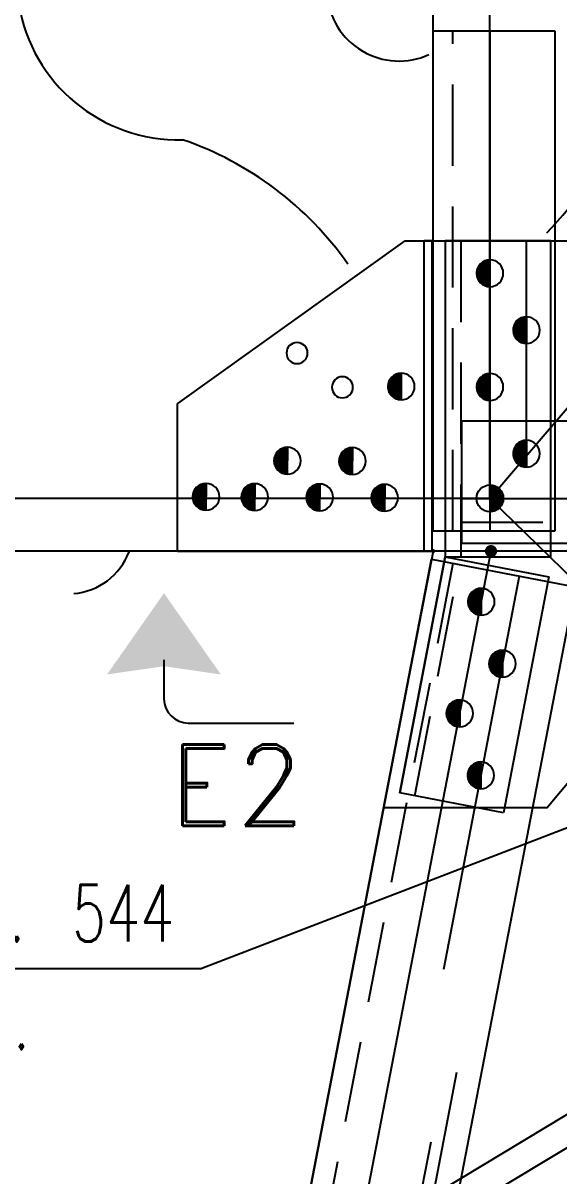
# Model space of a CAD drawing. Extents: x 512897 to 529117, y 6597 to 18077.
# Drawn here: x 514912 to 515572, y 15526 to 16946 of the extents above; entities that cross this region are included whole.
import ezdxf
from ezdxf.enums import TextEntityAlignment as Align

# ---------------------------------------------------------------- set-up
doc = ezdxf.new("R2010")
doc.units = 0
doc.header["$LTSCALE"] = 200
doc.header["$MEASUREMENT"] = 0
doc.linetypes.add('DASHED', pattern=[0.75, 0.5, -0.25])
doc.layers.get('0').update_dxf_attribs({"linetype": 'CONTINUOUS'})
for name, color, linetype in [('ASSI', 6, 'CONTINUOUS'), ('FORI', 2, 'CONTINUOUS'), ('LINEA_ANG', 2, 'CONTINUOUS'), ('LINEE_PIASTRA', 2, 'CONTINUOUS'), ('LINEE_PIASTRE', 2, 'CONTINUOUS'), ('LP', 3, 'CONTINUOUS'), ('LS', 7, 'CONTINUOUS'), ('LSP', 3, 'CONTINUOUS'), ('TRAT-Y', 7, 'DASHED')]:
    doc.layers.add(name, color=color, linetype=linetype)
doc.styles.add('QUOTE', font='ROMANS8.SHX', dxfattribs={"width": 0.7})
doc.styles.add('RD', font='ROMAND8.SHX', dxfattribs={"width": 0.7})
doc.styles.add('RS', font='ROMANS8.shx', dxfattribs={"width": 0.7})
doc.styles.get("Standard").update_dxf_attribs({"font": 'ROMANS8.SHX', "width": 0.7})
doc.dimstyles.new('TRATTO', dxfattribs={"dimscale": 0, "dimtxt": 60, "dimasz": 40, "dimexe": 0, "dimexo": 0, "dimgap": 5, "dimtad": 1, "dimrnd": 0.5, "dimdsep": 46, "dimtxsty": 'RS', "dimblk1": 'OBLIQUE', "dimblk2": 'OBLIQUE', "dimsah": 1, "dimcen": 0.09, "dimclrd": 2, "dimclre": 2, "dimclrt": 7, "dimadec": 0, "dimazin": 0, "dimtfac": 1, "dimtix": 1, "dimtmove": 2, "dimatfit": 3, "dimfxl": 1, "dimtolj": 1, "dimtzin": 0, "dimarcsym": 0})

# ---------------------------------------------------------------- blocks, each defined once
blk = doc.blocks.new('ASSE98')
blk.add_line((0, 0), (1, 0))
at = {"color": 7, "style": 'QUOTE', "width": 0.5, "flags": 1}
for tag, p in [('TI', (1.38308, 6.82731)), ('DI_S', (1.38308, 6.42178)), ('D_S', (1.38308, 6.02092)), ('E_S', (1.38308, 5.68065)), ('NFORI', (1.36454, 5.29792)), ('ALAR', (1.36349, 4.93246)), ('FAM', (1.3775, 4.54645)), ('ALA', (1.38308, 4.19257)), ('DISP2', (1.38308, 3.84971)), ('DISP1', (1.38308, 3.50686)), ('PINZAF', (1.38308, 3.164)), ('PINZAI', (1.38308, 2.82114)), ('TRP', (1.38308, 2.47829)), ('NP', (1.38308, 2.13543)), ('SV', (1.38308, 1.79257)), ('PESO', (1.38308, 1.44971)), ('QUA', (1.38308, 1.10686)), ('LUN', (1.38308, 0.764)), ('PROF', (1.38308, 0.42114)), ('POS', (1.38308, 0.07829))]:
    blk.add_attdef(tag, p, '', height=0.2, dxfattribs=at)
at = {"color": 7, "flags": 1}
for tag, p in [('LAV1', (3.07431, 6.82847)), ('LAV2', (3.07431, 6.49513)), ('LAV3', (3.07431, 6.1618)), ('LAV4', (3.07431, 5.82847)), ('LAV5', (3.07431, 5.49513)), ('LAV6', (3.07431, 5.1618)), ('LAV7', (3.07431, 4.82847)), ('LAV8', (3.07431, 4.49513)), ('LAV9', (3.07431, 4.1618)), ('LAV10', (3.07431, 3.82847))]:
    blk.add_attdef(tag, p, '', height=0.2, dxfattribs=at)
blk = doc.blocks.new('_OBLIQUE')
at = {"color": 0, "linetype": 'ByBlock'}
blk.add_line((-0.5, -0.5), (0.5, 0.5), dxfattribs=at)
blk = doc.blocks.new('*D21')
at = {"layer": 'LS', "color": 2, "lineweight": -2, "transparency": 16777216}
for p, q in [((515487.4, 16360.4), (515487.4, 17443.2)), ((515487.4, 17443.2), (518487.4, 17443.2)), ((518487.4, 16936.4), (518487.4, 17443.2))]:
    blk.add_line(p, q, dxfattribs=at)
at = {"layer": 'LS', "color": 2, "lineweight": -2, "transparency": 16777216, "xscale": 40, "yscale": 40, "zscale": 40, "rotation": 180}
blk.add_blockref('_OBLIQUE', (515487.4, 17443.2), dxfattribs=at)
at = {"layer": 'LS', "color": 2, "lineweight": -2, "transparency": 16777216, "xscale": 40, "yscale": 40, "zscale": 40}
blk.add_blockref('_OBLIQUE', (518487.4, 17443.2), dxfattribs=at)
at = {"layer": 'LS', "color": 7, "transparency": 16777216, "insert": (516987.4, 17478.2), "char_height": 60, "attachment_point": 5, "style": 'RS'}
blk.add_mtext('\\A1;3000', dxfattribs=at)
blk = doc.blocks.new('*D23')
at = {"layer": 'LS', "color": 2, "lineweight": -2, "transparency": 16777216}
for p, q in [((515487.4, 16360.4), (513160, 16360.4)), ((513160, 16360.4), (513160, 13100.4)), ((514864.4, 13100.4), (513160, 13100.4))]:
    blk.add_line(p, q, dxfattribs=at)
at = {"layer": 'LS', "color": 2, "lineweight": -2, "transparency": 16777216, "xscale": 40, "yscale": 40, "zscale": 40}
for p, rotation in [((513160, 16360.4), 90), ((513160, 13100.4), 270)]:
    blk.add_blockref('_OBLIQUE', p, dxfattribs=dict(at, rotation=rotation))
at = {"layer": 'LS', "color": 7, "transparency": 16777216, "insert": (513125, 14730.4), "char_height": 60, "attachment_point": 5, "rotation": 90, "style": 'RS'}
blk.add_mtext('\\A1;3200', dxfattribs=at)
blk = doc.blocks.new('*D24')
at = {"layer": 'LS', "color": 2, "lineweight": -2, "transparency": 16777216}
for p, q in [((515645.8, 16295.4), (513550.5, 16295.4)), ((513550.5, 16295.4), (513550.5, 15342.5)), ((515296.8, 15342.5), (513550.5, 15342.5))]:
    blk.add_line(p, q, dxfattribs=at)
at = {"layer": 'LS', "color": 2, "lineweight": -2, "transparency": 16777216, "xscale": 40, "yscale": 40, "zscale": 40}
for p, rotation in [((513550.5, 16295.4), 90), ((513550.5, 15342.5), 270)]:
    blk.add_blockref('_OBLIQUE', p, dxfattribs=dict(at, rotation=rotation))
at = {"layer": 'LS', "color": 7, "transparency": 16777216, "insert": (513515.5, 15818.9), "char_height": 60, "attachment_point": 5, "rotation": 90, "style": 'RS'}
blk.add_mtext('\\A1;935', dxfattribs=at)
blk = doc.blocks.new('*D26')
at = {"layer": 'LS', "color": 2, "lineweight": -2, "transparency": 16777216}
for p, q in [((515487.4, 16360.4), (513550.5, 16360.4)), ((513550.5, 16295.4), (513550.5, 16360.4)), ((515488.7, 16295.4), (513550.5, 16295.4))]:
    blk.add_line(p, q, dxfattribs=at)
at = {"layer": 'LS', "color": 2, "lineweight": -2, "transparency": 16777216, "xscale": 40, "yscale": 40, "zscale": 40}
for p, rotation in [((513550.5, 16360.4), 90), ((513550.5, 16295.4), 270)]:
    blk.add_blockref('_OBLIQUE', p, dxfattribs=dict(at, rotation=rotation))
at = {"layer": 'LS', "color": 7, "transparency": 16777216, "insert": (513502.4, 16310.4), "char_height": 60, "attachment_point": 5, "rotation": 90, "style": 'RS'}
blk.add_mtext('\\A1;65', dxfattribs=at)
blk = doc.blocks.new('20')
at = {"color": 0}
for p, q in [((0, 0.982), (0.018, 1)), ((0, 0.937), (0.061, 0.998)), ((0, 0.892), (0.102, 0.995)), ((1, -0.007), (0, 0.993)), ((0, 0.848), (0.142, 0.99)), ((0, 0.803), (0.181, 0.984)), ((0, 0.758), (0.218, 0.976)), ((0, 0.713), (0.254, 0.967)), ((0, 0.668), (0.289, 0.957)), ((0.999, -0.051), (0, 0.948)), ((0, 0.623), (0.323, 0.946)), ((0, 0.578), (0.356, 0.934)), ((0, 0.533), (0.388, 0.922)), ((0, 0.488), (0.419, 0.908)), ((0.996, -0.093), (0, 0.903)), ((0, 0.443), (0.45, 0.893)), ((0, 0.398), (0.479, 0.878)), ((0, 0.354), (0.508, 0.861)), ((0.999, 0.039), (0.039, 0.999)), ((0.996, 0.087), (0.087, 0.996)), ((0.991, 0.137), (0.137, 0.991)), ((0.982, 0.191), (0.191, 0.982)), ((0.969, 0.249), (0.249, 0.969)), ((0.95, 0.312), (0.312, 0.95)), ((0.923, 0.384), (0.384, 0.923)), ((0.883, 0.469), (0.469, 0.883)), ((0.991, -0.133), (0, 0.858)), ((0, 0.309), (0.536, 0.844)), ((0, 0.264), (0.563, 0.827)), ((0.985, -0.172), (0, 0.813)), ((0, 0.219), (0.589, 0.808)), ((0, 0.174), (0.615, 0.789)), ((0, 0.129), (0.64, 0.769)), ((0.978, -0.209), (0, 0.768)), ((0, 0.084), (0.664, 0.748)), ((0, 0.039), (0.687, 0.726)), ((0.969, -0.246), (0, 0.724)), ((0, -0.006), (0.71, 0.704)), ((0, -0.051), (0.732, 0.681)), ((0.96, -0.281), (0, 0.679)), ((0, -0.095), (0.753, 0.658)), ((0.949, -0.315), (0, 0.634)), ((0, -0.14), (0.774, 0.633)), ((0, -0.185), (0.794, 0.608)), ((0.937, -0.348), (0, 0.589)), ((0, -0.23), (0.813, 0.583)), ((0, -0.275), (0.831, 0.556)), ((0.925, -0.381), (0, 0.544)), ((0, -0.32), (0.849, 0.529)), ((0, -0.365), (0.866, 0.501)), ((0.911, -0.412), (0, 0.499)), ((0, -0.41), (0.882, 0.472)), ((0.897, -0.443), (0, 0.454)), ((0, -0.455), (0.897, 0.442)), ((0, -0.5), (0.911, 0.412)), ((0.881, -0.472), (0, 0.409)), ((0, -0.544), (0.925, 0.38)), ((0.865, -0.501), (0, 0.364)), ((0, -0.589), (0.937, 0.348)), ((0.849, -0.529), (0, 0.319)), ((0, -0.634), (0.949, 0.315)), ((0, -0.679), (0.96, 0.281)), ((0.831, -0.556), (0, 0.275)), ((0, -0.724), (0.969, 0.245)), ((0.813, -0.583), (0, 0.23)), ((0, -0.769), (0.978, 0.209)), ((0.793, -0.609), (0, 0.185)), ((0, -0.814), (0.985, 0.171)), ((0.774, -0.634), (0, 0.14)), ((0, -0.859), (0.991, 0.132)), ((0.753, -0.658), (0, 0.095)), ((0, -0.904), (0.996, 0.092)), ((0.732, -0.682), (0, 0.05)), ((0, -0.949), (0.999, 0.05)), ((0, -0.993), (1, 0.007)), ((0.71, -0.705), (0, 0.005)), ((0.808, 0.589), (0.589, 0.808)), ((0.687, -0.727), (0, -0.04)), ((0.664, -0.748), (0, -0.085)), ((0.639, -0.769), (0, -0.13)), ((0.614, -0.789), (0, -0.174)), ((0.589, -0.808), (0, -0.219)), ((0.563, -0.827), (0, -0.264)), ((0.535, -0.845), (0, -0.309)), ((0.508, -0.862), (0, -0.354)), ((0.479, -0.878), (0, -0.399)), ((0.449, -0.893), (0, -0.444)), ((0.419, -0.908), (0, -0.489)), ((0.388, -0.922), (0, -0.534)), ((0.356, -0.935), (0, -0.579)), ((0.323, -0.946), (0, -0.623)), ((0.289, -0.957), (0, -0.668)), ((0.254, -0.967), (0, -0.713)), ((0.218, -0.976), (0, -0.758)), ((0.181, -0.984), (0, -0.803)), ((0.142, -0.99), (0, -0.848)), ((0.039, -0.999), (0.999, -0.039)), ((0.087, -0.996), (0.996, -0.087)), ((0.138, -0.99), (0.99, -0.138)), ((0.192, -0.981), (0.981, -0.192)), ((0.25, -0.968), (0.968, -0.25)), ((0.313, -0.95), (0.95, -0.313)), ((0.385, -0.923), (0.923, -0.385)), ((0.47, -0.883), (0.883, -0.47)), ((0.591, -0.807), (0.807, -0.591)), ((0.102, -0.995), (0, -0.893))]:
    blk.add_line(p, q, dxfattribs=at)
blk.add_line((0, 1), (0, -1))
blk.add_circle((0, 0), 1)
blk = doc.blocks.new('16')
blk.add_circle((0, 0), 1)
blk = doc.blocks.new('*D35')
at = {"layer": 'LS', "color": 2, "lineweight": -2, "transparency": 16777216}
for p, q in [((515417.4, 16935.9), (515417.4, 17443.2)), ((515487.4, 17443.2), (515417.4, 17443.2)), ((515487.4, 16916.2), (515487.4, 17443.2))]:
    blk.add_line(p, q, dxfattribs=at)
at = {"layer": 'LS', "color": 2, "lineweight": -2, "transparency": 16777216, "xscale": 40, "yscale": 40, "zscale": 40, "rotation": 180}
blk.add_blockref('_OBLIQUE', (515417.4, 17443.2), dxfattribs=at)
at = {"layer": 'LS', "color": 2, "lineweight": -2, "transparency": 16777216, "xscale": 40, "yscale": 40, "zscale": 40}
blk.add_blockref('_OBLIQUE', (515487.4, 17443.2), dxfattribs=at)
at = {"layer": 'LS', "color": 7, "transparency": 16777216, "insert": (515473.3, 17496.7), "char_height": 60, "attachment_point": 5, "style": 'RS'}
blk.add_mtext('\\A1;70', dxfattribs=at)

msp = doc.modelspace()

# ---------------------------------------------------------------- linework, layer by layer
at = {"layer": 'LINEA_ANG'}
for p, q in [((515417.405, 16319.941), (515417.405, 16935.941)), ((515417.405, 16935.941), (515567.405, 16935.941)), ((515567.405, 16935.941), (515567.405, 16319.941)), ((515562.405, 16677.503), (515432.405, 16677.503)), ((515432.405, 16677.503), (515432.405, 16288.503)), ((515562.405, 16288.503), (515562.405, 16677.503)), ((515452.405, 16455.374), (515452.405, 16305.374)), ((518522.405, 16455.374), (515452.405, 16455.374)), ((515567.405, 16319.941), (515417.405, 16319.941)), ((515452.405, 16305.374), (518522.405, 16305.374)), ((514913.708, 13683.502), (515415.512, 16285.557)), ((515275.354, 15417.123), (516717.188, 16285.226)), ((515376.308, 15997.774), (515432.359, 16288.419)), ((515415.512, 16285.557), (515592.255, 16251.472)), ((515432.359, 16288.419), (515560.007, 16263.802)), ((515432.405, 16288.503), (515562.405, 16288.503)), ((515560.007, 16263.802), (515503.956, 15973.157)), ((515592.255, 16251.472), (515090.452, 13649.417)), ((515503.956, 15973.157), (515376.308, 15997.774))]:
    msp.add_line(p, q, dxfattribs=at)
at = {"layer": 'LINEE_PIASTRA'}
for p, q in [((515382.558, 16677.376), (515102.558, 16477.376)), ((515102.558, 16295.374), (515417.405, 16295.374)), ((515417.405, 16295.374), (515356.465, 15979.376)), ((515557.558, 15979.376), (515807.558, 16279.376))]:
    msp.add_line(p, q, dxfattribs=at)
at = {"layer": 'LINEE_PIASTRE'}
for p, q in [((515382.558, 16677.376), (515807.558, 16677.376)), ((515102.558, 16295.374), (515102.558, 16477.376)), ((515557.558, 15979.376), (515356.465, 15979.376))]:
    msp.add_line(p, q, dxfattribs=at)
at = {"layer": 'LP', "color": 6}
for centre, radius, start, end in [((515103.823, 17001.294), 199.353, 189.237711, 271.424504), ((514974.686, 16411.565), 412.822, 35.079966, 71.045404)]:
    msp.add_arc(centre, radius, start, end, dxfattribs=at)
at = {"layer": 'LS', "color": 6}
for p, q in [((515406.405, 16296.425), (515406.405, 16677.503)), ((515416.405, 16677.503), (515406.405, 16677.503)), ((515416.405, 16295.47), (515416.405, 16677.503)), ((515532.405, 16412.874), (515532.405, 16677.503)), ((515487.405, 16360.374), (515604.29, 16496.74)), ((515487.405, 16360.374), (516030.174, 15830.732)), ((515488.705, 16295.374), (515283.134, 15229.407)), ((518557.405, 16295.374), (515417.405, 16295.374)), ((515523.532, 16264.726), (515430.074, 15780.11)), ((515316.199, 15400.861), (516727.158, 16250.374)), ((514424.698, 15781.367), (515132.592, 15781.367)), ((515446.4, 15653.582), (515323.844, 15018.08)), ((515381.235, 15393.327), (515414.939, 15568.094))]:
    msp.add_line(p, q, dxfattribs=at)
at = {"layer": 'LS', "const_width": 2.25}
msp.add_lwpolyline([(515416.03, 16295.374, 1), (515418.78, 16295.374, 1)], format="xyb", close=True, dxfattribs=at)
at = {"layer": 'LS', "color": 6}
msp.add_lwpolyline([(515789.99, 16034.368), (515132.592, 15781.367)], dxfattribs=at)
for centre, radius, start, end in [((515375.499, 16988.16), 89.259, 184.397629, 294.352637), ((515026.008, 17187.648), 729.892, 316.71498, 341.385971), ((514967.96, 16323), 80.215, 274.849868, 339.212183)]:
    msp.add_arc(centre, radius, start, end, dxfattribs=at)
at = {"layer": 'LSP', "color": 3}
for p, q in [((515085.946, 16161.748), (515085.946, 16113.605)), ((515115.946, 16083.605), (515245.946, 16083.605))]:
    msp.add_line(p, q, dxfattribs=at)
at = {"layer": 'LSP', "const_width": 7}
msp.add_lwpolyline([(515492.705, 16295.374, -1), (515484.705, 16295.374, -1)], format="xyb", close=True, dxfattribs=at)
at = {"layer": 'LSP', "color": 3}
msp.add_arc((515115.946, 16113.605), 30, 180, 270, dxfattribs=at)
for points in [[(515085.946, 16243.605), (515015.946, 16143.605), (515085.946, 16153.605)], [(515085.946, 16243.605), (515155.946, 16143.605), (515085.946, 16153.605)]]:
    msp.add_solid(points, dxfattribs=at)
at = {"layer": 'TRAT-Y'}
for p, q in [((515441.905, 16319.941), (515441.905, 16935.941)), ((515451.405, 16677.503), (515451.405, 16288.503)), ((515452.405, 16330.874), (518522.405, 16330.874)), ((515394.964, 15994.176), (515451.015, 16284.821)), ((514940.22, 13678.389), (515442.023, 16280.445))]:
    msp.add_line(p, q, dxfattribs=at)

# ---------------------------------------------------------------- block references
at = {"layer": 'ASSI'}
for p, xscale, rotation in [((515487.405, 16935.941), 616, 270), ((515432.405, 16677.66), 389, 270), ((515415.512, 16285.557), 2650, 259.0845673897547), ((515432.359, 16288.419), 296, 259.0845673898731), ((515266.921, 15324.501), 1830, 31.05141770263974)]:
    msp.add_blockref('ASSE98', p, dxfattribs=dict(at, xscale=xscale, rotation=rotation))
at = {"layer": 'ASSI', "xscale": 3070, "zscale": 3070}
msp.add_blockref('ASSE98', (515452.405, 16360.374), dxfattribs=at)
at = {"layer": 'ASSI'}
ref = msp.add_blockref('ASSE98', (516049.498, 15811.876), dxfattribs=dict(at, xscale=544, rotation=135.701265995061))
ref.add_attrib('PROF', 'L45x4', (514467.82, 15814.662), dxfattribs={"layer": '0', "color": 2, "height": 70, "style": 'QUOTE', "width": 0.7})
ref.add_attrib('LUN', '544', (514972.687, 15814.662), dxfattribs={"layer": '0', "color": 2, "height": 70, "style": 'QUOTE', "width": 0.7})
ref.add_attrib('PESO', '489.5 C/C T.', (514475.64, 15682.013), dxfattribs={"layer": '0', "color": 2, "height": 70, "style": 'QUOTE', "width": 0.7})
ref.add_attrib('SV', 'Lg.', (514818.553, 15814.662), dxfattribs={"layer": '0', "color": 2, "height": 70, "style": 'QUOTE', "width": 0.7})
at = {"layer": 'FORI', "yscale": 16.5, "zscale": 16.5}
for p, xscale in [((515487.405, 16637.503), -16.5), ((515532.405, 16567.503), -16.5), ((515378.158, 16498.104), -16.5), ((515487.405, 16497.503), -16.5), ((515532.405, 16415.374), -16.5), ((515487.405, 16360.374), 16.5), ((515476.681, 16233.024), -16.5), ((515502.702, 16156.716), -16.5), ((515450.171, 16095.557), -16.5), ((515476.192, 16019.249), -16.5)]:
    msp.add_blockref('20', p, dxfattribs=dict(at, xscale=xscale))
at = {"layer": 'FORI'}
for name, p, xscale, yscale, zscale, rotation in [('16', (515249.807, 16539.235), -13, 13, 13, 359.6081885409869), ('16', (515305.732, 16497.135), -13, 13, 13, 359.6081885409869), ('20', (515237.956, 16406.742), -16.5, 16.5, 16.5, 359.6859327279869), ('20', (515317.955, 16406.304), -16.5, 16.5, 16.5, 359.6859327279869), ('20', (515137.711, 16362.291), -16.5, 16.5, 16.5, 359.6859327279869), ('20', (515197.71, 16361.962), -16.5, 16.5, 16.5, 359.6859327279869), ('20', (515277.709, 16361.524), -16.5, 16.5, 16.5, 359.6859327279869), ('20', (515357.708, 16361.085), -16.5, 16.5, 16.5, 359.6859327279869)]:
    msp.add_blockref(name, p, dxfattribs=dict(at, xscale=xscale, yscale=yscale, zscale=zscale, rotation=rotation))

# ---------------------------------------------------------------- texts
at = {"layer": 'LSP', "color": 3, "style": 'RD'}
msp.add_text('E2', height=100, dxfattribs=at).set_placement((515175.221, 16007.324), align=Align.MIDDLE)

# ---------------------------------------------------------------- dimensions: what is measured, and where the dimension line sits
at = {"layer": 'LS'}
for base, p1, p2, angle, picture, middle in [((515417.405, 17443.23), (515487.405, 16916.217), (515417.405, 16935.941), 180, '*D35', (515473.278, 17496.666)), ((513550.478, 16360.374), (515488.705, 16295.374), (515487.405, 16360.374), 90, '*D26', (513502.401, 16310.439))]:
    dim = msp.add_linear_dim(base=base, p1=p1, p2=p2, angle=angle, dimstyle='TRATTO', override={"dimscale": 1}, dxfattribs=at)
    dim.commit()
    dim.dimension.update_dxf_attribs({"geometry": picture, "text_midpoint": middle, "dimtype": 160})
dim = msp.add_linear_dim(base=(518487.405, 17443.23), p1=(515487.405, 16360.374), p2=(518487.405, 16936.374), dimstyle='TRATTO', override={"dimscale": 1}, dxfattribs=at)
dim.commit()
dim.dimension.update_dxf_attribs({"geometry": '*D21', "text_midpoint": (516987.405, 17478.23)})
dim = msp.add_linear_dim(base=(513159.958, 13100.399), p1=(515487.405, 16360.374), p2=(514864.41, 13100.399), angle=90, text='3200', dimstyle='TRATTO', override={"dimscale": 1, "dimlfac": 0.981228}, dxfattribs=at)
dim.commit()
dim.dimension.update_dxf_attribs({"geometry": '*D23', "text_midpoint": (513124.958, 14730.387)})
dim = msp.add_linear_dim(base=(513550.478, 15342.487), p1=(515645.784, 16295.374), p2=(515296.794, 15342.487), angle=90, dimstyle='TRATTO', override={"dimscale": 1, "dimlfac": 0.981228}, dxfattribs=at)
dim.commit()
dim.dimension.update_dxf_attribs({"geometry": '*D24', "text_midpoint": (513515.478, 15818.931)})

doc.saveas('drawing.dxf')
